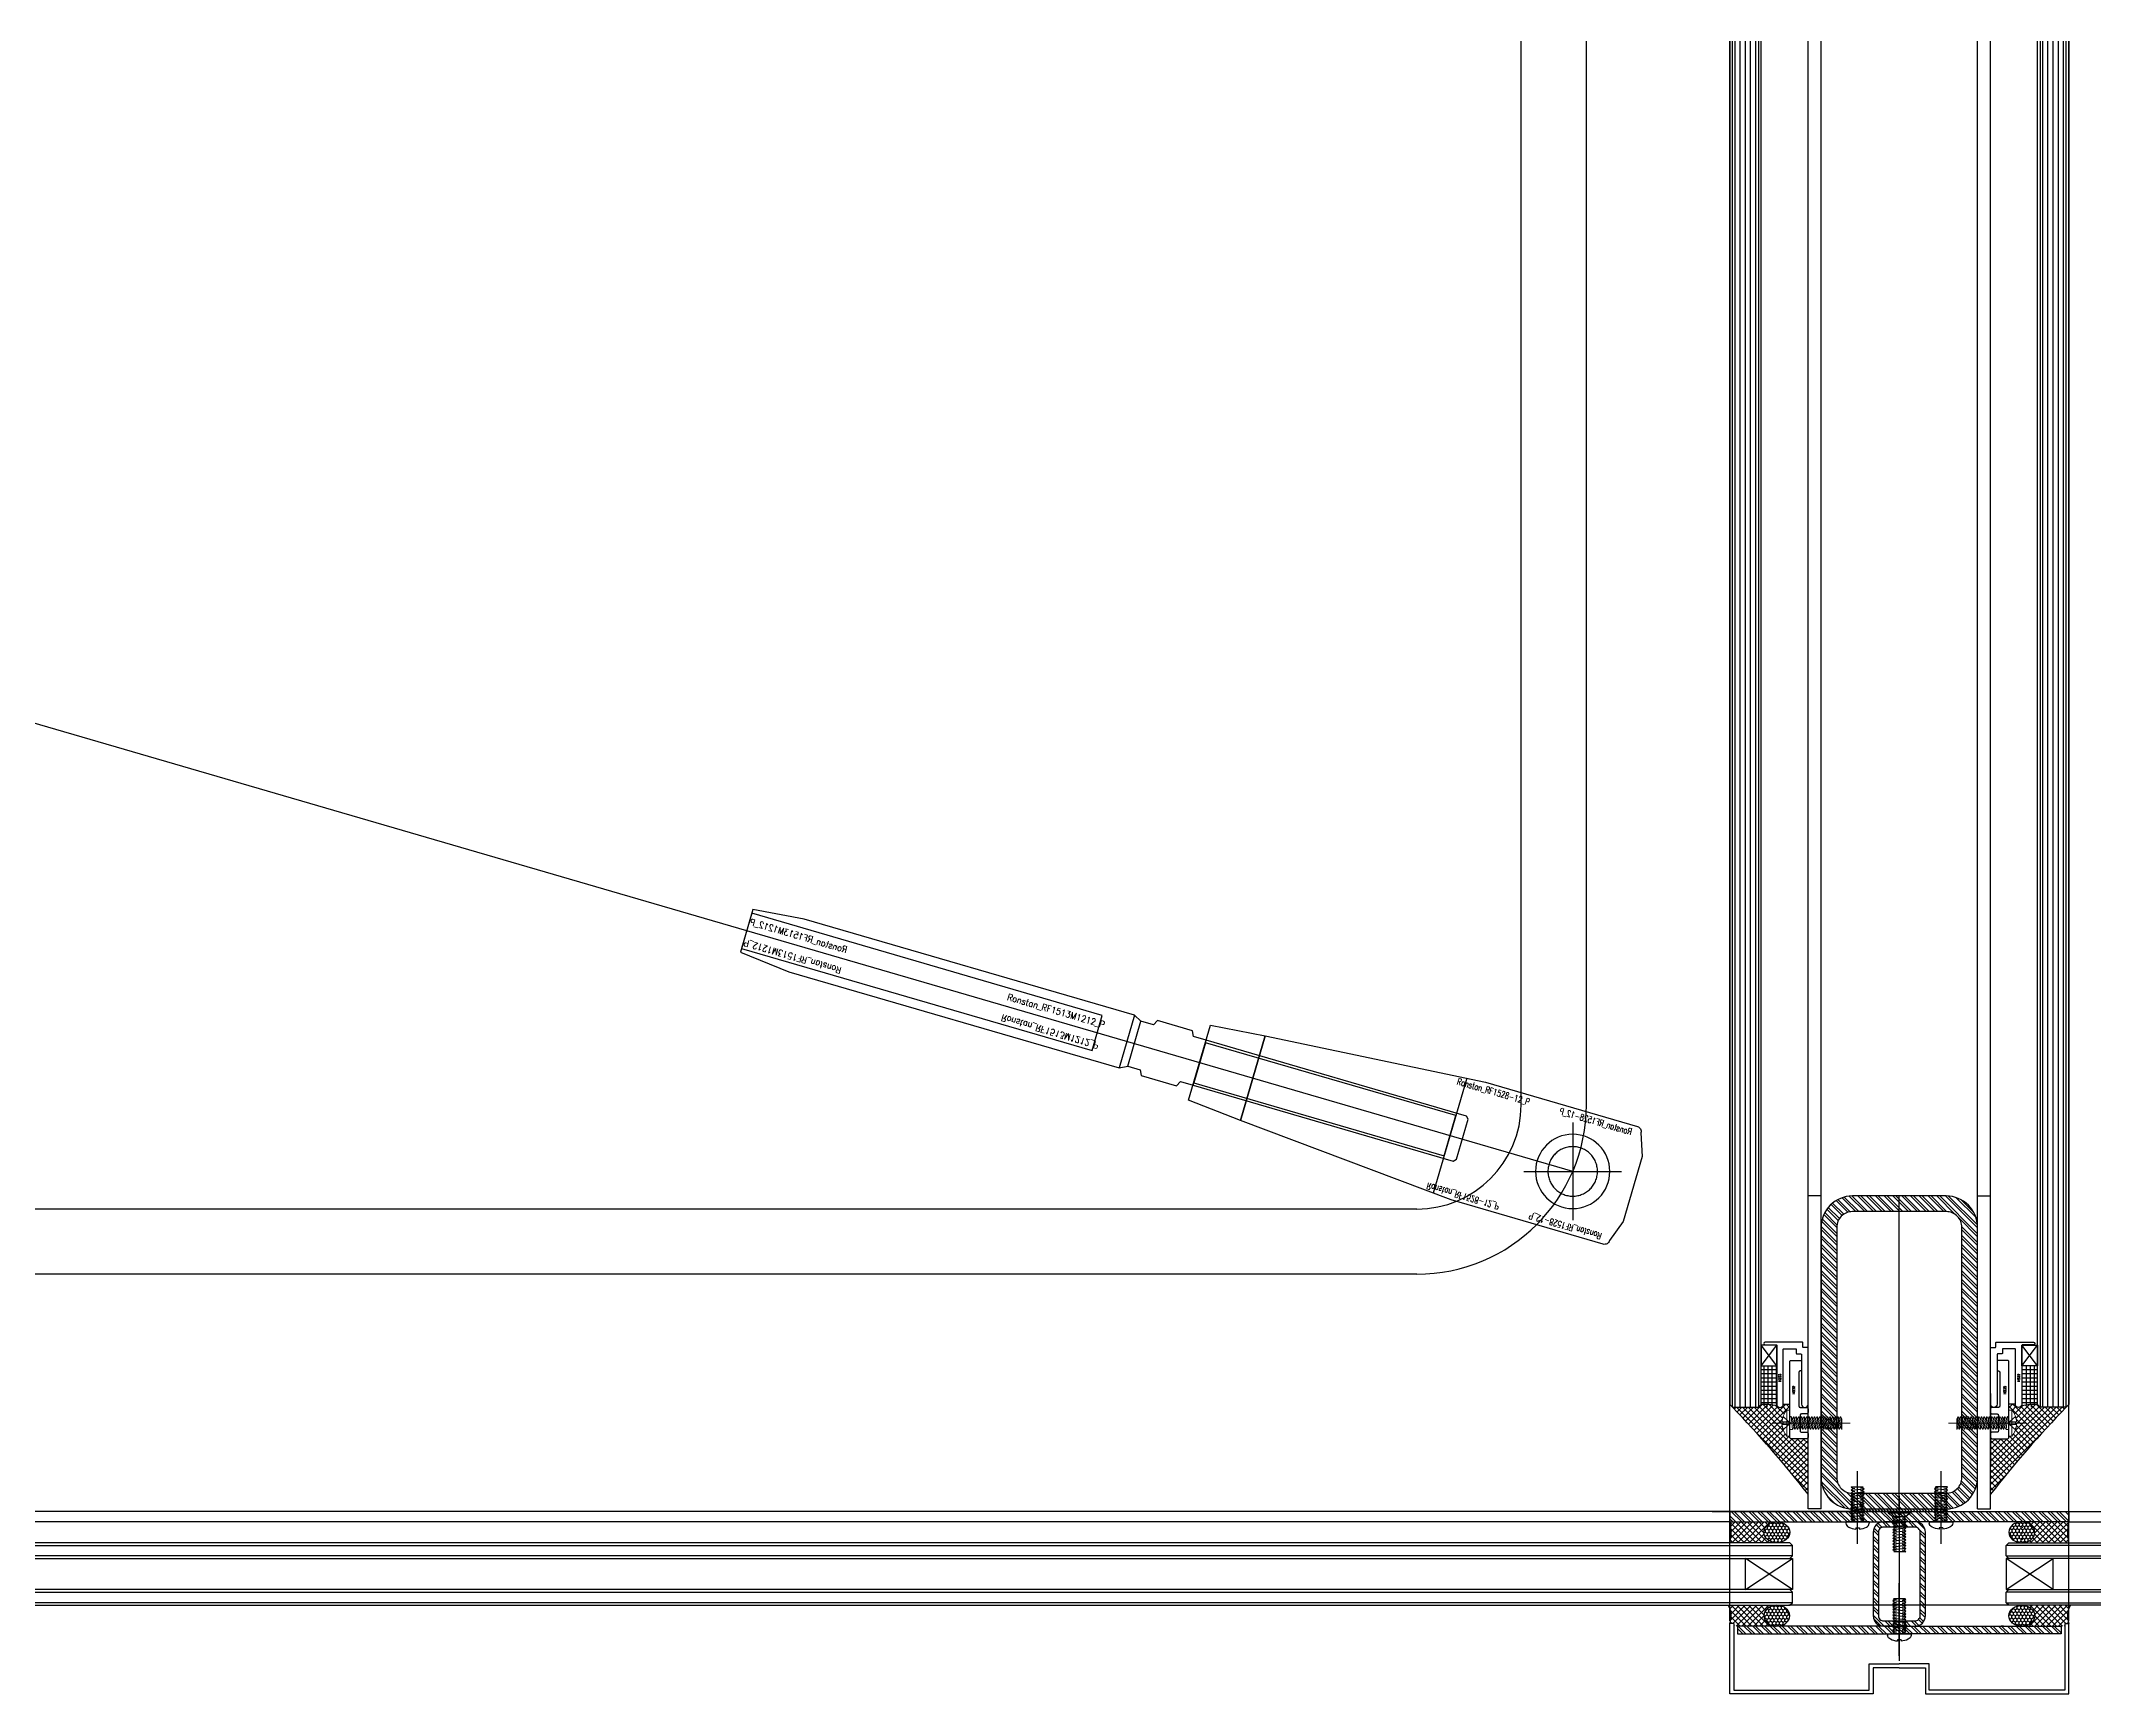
# Model space of a CAD drawing. Extents: x -163002 to 22103, y -98847 to 51643.
# Drawn here: x -107962 to -107175, y 34504 to 35138 of the extents above; entities that cross this region are included whole.
import ezdxf
from ezdxf.enums import TextEntityAlignment as Align

# ---------------------------------------------------------------- set-up
doc = ezdxf.new("R2010")
doc.units = 0
doc.header["$LTSCALE"] = 1000
doc.header["$MEASUREMENT"] = 0
doc.linetypes.add('S2108a$0$CENTER', pattern=[2, 1.25, -0.25, 0.25, -0.25])
doc.linetypes.add('S2108a$0$HIDDEN', pattern=[0.375, 0.25, -0.125])
doc.layers.get('0').update_dxf_attribs({"linetype": 'CONTINUOUS'})
for name, color, linetype, lineweight in [('S2108a$0$0.25bC', 6, 'CONTINUOUS', 18), ('S2108a$0$0.25bCEN', 1, 'S2108a$0$CENTER', 18), ('S2108a$0$0.25bH', 3, 'S2108a$0$HIDDEN', 18)]:
    doc.layers.add(name, color=color, linetype=linetype, lineweight=lineweight)
for name, color, linetype in [('S2108a$0$2', 7, 'CONTINUOUS'), ('S2108a$0$5', 7, 'CONTINUOUS'), ('S2108a$0$Aux (not print)', 11, 'CONTINUOUS'), ('S2108a$0$Die No(Not Print)', 11, 'CONTINUOUS'), ('S2108a$0$glass-p', 1, 'CONTINUOUS'), ('S2108a$0$SS Cable', 9, 'CONTINUOUS'), ('S2108a$0$Steel', 30, 'CONTINUOUS')]:
    doc.layers.add(name, color=color, linetype=linetype)
doc.styles.add('S2108a$0$ROMANS', font='romans', dxfattribs={"width": 0.9})
doc.styles.add('S2108a$0$ROMANT', font='romant')
pattern_1 = [(135, (-26877.6827, 67977.8583), (-1.122532015, -1.122532015), []), (225, (-26877.6827, 67977.8583), (1.122532015, -1.122532015), [])]
pattern_2 = [(45, (-187622.1108, 67977.8583), (1.122532015, -1.122532015), []), (315, (-187622.1108, 67977.8583), (-1.122532015, -1.122532015), [])]

# ---------------------------------------------------------------- blocks, each defined once
blk = doc.blocks.new('S2108a$0$M5P-12')
at = {"layer": 'S2108a$0$2'}
for p, q in [((364.54, 386.28), (367.99, 386.28)), ((364.54, 385.78), (364.54, 386.28)), ((364.54, 385.78), (367.99, 385.78)), ((364.54, 385.78), (366.19, 384.48)), ((370.69, 384.48), (366.19, 383.98)), ((370.69, 384.48), (366.19, 384.48)), ((366.19, 383.98), (366.19, 384.48)), ((368.89, 384.28), (366.19, 383.98)), ((366.63, 383.53), (366.19, 383.98)), ((366.63, 383.53), (366.19, 382.98)), ((370.69, 383.48), (366.19, 382.98)), ((366.79, 382.55), (366.19, 382.98)), ((367.44, 383.62), (366.63, 383.53)), ((367.44, 383.62), (366.79, 383.55)), ((367.99, 385.38), (368.89, 385.38)), ((368.89, 386.28), (372.35, 386.28)), ((368.89, 385.78), (372.35, 385.78)), ((370.09, 383.91), (369.44, 383.84)), ((370.09, 383.91), (369.44, 383.84)), ((370.09, 382.91), (369.44, 382.84)), ((370.09, 383.91), (370.69, 384.48)), ((370.09, 383.91), (370.48, 384.28)), ((370.09, 383.91), (370.69, 383.48)), ((370.09, 382.91), (370.69, 383.48)), ((370.09, 382.91), (370.69, 382.48)), ((372.35, 385.78), (370.69, 384.48)), ((372.35, 385.78), (372.35, 386.28)), ((366.79, 382.55), (366.19, 381.98)), ((370.69, 382.48), (366.19, 381.98)), ((366.79, 381.55), (366.19, 381.98)), ((366.79, 381.55), (366.19, 380.98)), ((370.69, 381.48), (366.19, 380.98)), ((366.79, 380.55), (366.19, 380.98)), ((366.79, 380.55), (366.19, 379.98)), ((370.69, 380.48), (366.19, 379.98)), ((366.79, 379.55), (366.19, 379.98)), ((366.79, 379.55), (366.19, 378.98)), ((370.69, 379.48), (366.19, 378.98)), ((366.79, 378.55), (366.19, 378.98)), ((366.79, 378.55), (366.19, 377.98)), ((370.69, 378.48), (366.19, 377.98)), ((366.79, 377.55), (366.19, 377.98)), ((366.79, 377.55), (366.19, 376.98)), ((370.69, 377.48), (366.19, 376.98)), ((366.79, 376.55), (366.19, 376.98)), ((366.79, 376.55), (366.19, 375.98)), ((370.69, 376.48), (366.19, 375.98)), ((366.79, 375.55), (366.19, 375.98)), ((367.44, 382.62), (366.79, 382.55)), ((367.44, 381.62), (366.79, 381.55)), ((367.44, 380.62), (366.79, 380.55)), ((367.44, 379.62), (366.79, 379.55)), ((367.44, 378.62), (366.79, 378.55)), ((367.44, 377.62), (366.79, 377.55)), ((367.44, 376.62), (366.79, 376.55)), ((370.09, 381.91), (369.44, 381.84)), ((370.09, 380.91), (369.44, 380.84)), ((370.09, 379.91), (369.44, 379.84)), ((370.09, 378.91), (369.44, 378.84)), ((370.09, 377.91), (369.44, 377.84)), ((370.09, 376.91), (369.44, 376.84)), ((370.09, 375.91), (369.44, 375.84)), ((370.09, 381.91), (370.69, 382.48)), ((370.09, 381.91), (370.69, 381.48)), ((370.09, 380.91), (370.69, 381.48)), ((370.09, 380.91), (370.69, 380.48)), ((370.09, 379.91), (370.69, 380.48)), ((370.09, 379.91), (370.69, 379.48)), ((370.09, 378.91), (370.69, 379.48)), ((370.09, 378.91), (370.69, 378.48)), ((370.09, 377.91), (370.69, 378.48)), ((370.09, 377.91), (370.69, 377.48)), ((370.09, 376.91), (370.69, 377.48)), ((370.09, 376.91), (370.69, 376.48)), ((370.09, 375.91), (370.69, 376.48)), ((370.09, 375.91), (370.69, 375.48)), ((366.79, 375.55), (366.19, 374.98)), ((370.69, 375.48), (366.19, 374.98)), ((366.79, 374.55), (366.19, 374.98)), ((366.79, 374.55), (366.19, 373.98)), ((370.69, 374.48), (366.19, 373.98)), ((366.79, 373.55), (366.19, 373.98)), ((366.79, 373.55), (366.19, 372.98)), ((370.69, 373.48), (366.19, 372.98)), ((366.79, 372.55), (366.19, 372.98)), ((366.79, 372.55), (366.51, 372.28)), ((370.48, 372.28), (366.51, 372.28)), ((367.44, 375.62), (366.79, 375.55)), ((367.44, 374.62), (366.79, 374.55)), ((367.44, 373.62), (366.79, 373.55)), ((367.44, 372.62), (366.79, 372.55)), ((370.69, 372.48), (368.89, 372.28)), ((370.09, 374.91), (369.44, 374.84)), ((370.09, 373.91), (369.44, 373.84)), ((370.09, 372.91), (369.44, 372.84)), ((370.09, 374.91), (370.69, 375.48)), ((370.09, 374.91), (370.69, 374.48)), ((370.09, 373.91), (370.69, 374.48)), ((370.09, 373.91), (370.69, 373.48)), ((370.09, 372.91), (370.69, 373.48)), ((370.09, 372.91), (370.69, 372.48)), ((370.48, 372.28), (370.69, 372.48))]:
    blk.add_line(p, q, dxfattribs=at)
at = {"layer": 'S2108a$0$5', "color": 2}
blk.add_line((368.44, 391.72), (368.44, 364.55), dxfattribs=at)
at = {"layer": 'S2108a$0$5'}
for p, q in [((367.99, 385.38), (367.99, 386.28)), ((368.89, 385.38), (368.89, 386.28))]:
    blk.add_line(p, q, dxfattribs=at)
blk = doc.blocks.new('S2108a$0$4.5')
at = {"layer": 'S2108a$0$2'}
for p, q in [((-226398.88, -193297.85), (-226399.49, -193298.42)), ((-226399.49, -193298.42), (-226394.98, -193297.92)), ((-226399.27, -193295.22), (-226399.48, -193295.42)), ((-226399.48, -193295.42), (-226397.68, -193295.22)), ((-226398.88, -193295.85), (-226399.48, -193295.42)), ((-226398.88, -193295.85), (-226399.48, -193296.42)), ((-226399.48, -193296.42), (-226394.98, -193295.92)), ((-226398.88, -193296.85), (-226399.48, -193296.42)), ((-226398.88, -193296.85), (-226399.48, -193297.42)), ((-226399.48, -193297.42), (-226394.98, -193296.92)), ((-226398.88, -193297.85), (-226399.48, -193297.42)), ((-226399.27, -193295.22), (-226395.3, -193295.22)), ((-226398.88, -193295.85), (-226398.23, -193295.78)), ((-226398.88, -193296.85), (-226398.23, -193296.78)), ((-226398.88, -193297.85), (-226398.23, -193297.78)), ((-226396.23, -193295.56), (-226395.58, -193295.48)), ((-226396.23, -193296.56), (-226395.58, -193296.48)), ((-226396.23, -193297.56), (-226395.58, -193297.48)), ((-226395.59, -193298.48), (-226394.98, -193297.92)), ((-226395.58, -193295.48), (-226395.3, -193295.22)), ((-226395.58, -193295.48), (-226394.98, -193295.92)), ((-226395.58, -193296.48), (-226394.98, -193295.92)), ((-226395.58, -193296.48), (-226394.98, -193296.92)), ((-226395.58, -193297.48), (-226394.98, -193296.92)), ((-226395.58, -193297.48), (-226394.98, -193297.92)), ((-226398.89, -193298.85), (-226399.49, -193298.42)), ((-226398.89, -193298.85), (-226399.49, -193299.42)), ((-226399.49, -193299.42), (-226394.99, -193298.92)), ((-226398.89, -193299.85), (-226399.49, -193299.42)), ((-226398.89, -193299.85), (-226399.49, -193300.42)), ((-226399.49, -193300.42), (-226394.99, -193299.92)), ((-226398.89, -193300.85), (-226399.49, -193300.42)), ((-226398.89, -193300.85), (-226399.49, -193301.42)), ((-226399.49, -193301.42), (-226394.99, -193300.92)), ((-226398.89, -193301.85), (-226399.49, -193301.42)), ((-226398.89, -193301.85), (-226399.49, -193302.42)), ((-226399.49, -193302.42), (-226394.99, -193301.92)), ((-226398.89, -193302.85), (-226399.49, -193302.42)), ((-226398.89, -193302.85), (-226399.49, -193303.42)), ((-226399.49, -193303.42), (-226394.99, -193302.92)), ((-226398.89, -193303.85), (-226399.49, -193303.42)), ((-226398.89, -193303.85), (-226399.49, -193304.42)), ((-226399.49, -193304.42), (-226394.99, -193303.92)), ((-226398.89, -193304.85), (-226399.49, -193304.42)), ((-226398.89, -193304.85), (-226399.49, -193305.42)), ((-226399.49, -193305.42), (-226394.99, -193304.92)), ((-226398.89, -193298.85), (-226398.24, -193298.78)), ((-226398.89, -193299.85), (-226398.24, -193299.78)), ((-226398.89, -193300.85), (-226398.24, -193300.78)), ((-226398.89, -193301.85), (-226398.24, -193301.78)), ((-226398.89, -193302.85), (-226398.24, -193302.78)), ((-226398.89, -193303.85), (-226398.24, -193303.78)), ((-226398.89, -193304.85), (-226398.24, -193304.78)), ((-226396.24, -193298.56), (-226395.59, -193298.48)), ((-226396.24, -193299.56), (-226395.59, -193299.48)), ((-226396.24, -193300.56), (-226395.59, -193300.48)), ((-226396.24, -193301.56), (-226395.59, -193301.48)), ((-226396.24, -193302.56), (-226395.59, -193302.48)), ((-226396.24, -193303.56), (-226395.59, -193303.48)), ((-226396.24, -193304.56), (-226395.59, -193304.48)), ((-226395.59, -193298.48), (-226394.99, -193298.92)), ((-226395.59, -193299.48), (-226394.99, -193298.92)), ((-226395.59, -193299.48), (-226394.99, -193299.92)), ((-226395.59, -193300.48), (-226394.99, -193299.92)), ((-226395.59, -193300.48), (-226394.99, -193300.92)), ((-226395.59, -193301.48), (-226394.99, -193300.92)), ((-226395.59, -193301.48), (-226394.99, -193301.92)), ((-226395.59, -193302.48), (-226394.99, -193301.92)), ((-226395.59, -193302.48), (-226394.99, -193302.92)), ((-226395.59, -193303.48), (-226394.99, -193302.92)), ((-226395.59, -193303.48), (-226394.99, -193303.92)), ((-226395.59, -193304.48), (-226394.99, -193303.92)), ((-226395.59, -193304.48), (-226394.99, -193304.92)), ((-226395.59, -193305.48), (-226394.99, -193304.92)), ((-226401.24, -193307.22), (-226401.24, -193307.72)), ((-226393.24, -193307.22), (-226401.24, -193307.22)), ((-226398.89, -193305.85), (-226399.49, -193305.42)), ((-226398.89, -193305.85), (-226399.49, -193306.42)), ((-226399.49, -193306.42), (-226394.99, -193305.92)), ((-226398.89, -193306.85), (-226399.49, -193306.42)), ((-226398.89, -193306.85), (-226399.28, -193307.22)), ((-226398.89, -193305.85), (-226398.24, -193305.78)), ((-226398.89, -193306.85), (-226398.24, -193306.78)), ((-226397.84, -193309.21), (-226396.64, -193309.21)), ((-226397.84, -193309.21), (-226397.84, -193309.69)), ((-226397.69, -193307.22), (-226394.99, -193306.92)), ((-226396.64, -193309.21), (-226396.64, -193309.69)), ((-226396.24, -193305.56), (-226395.59, -193305.48)), ((-226396.24, -193306.56), (-226395.59, -193306.48)), ((-226395.59, -193305.48), (-226394.99, -193305.92)), ((-226395.59, -193306.48), (-226394.99, -193305.92)), ((-226395.59, -193306.48), (-226394.99, -193306.92)), ((-226395.31, -193307.22), (-226394.99, -193306.92)), ((-226393.24, -193307.22), (-226393.24, -193307.72))]:
    blk.add_line(p, q, dxfattribs=at)
for centre, radius, start, end in [((-226399.49, -193307.45), 1.76, 188.64117, 243.49267), ((-226397.24, -193302.64), 7.08, 244.52349, 265.12164), ((-226397.24, -193302.64), 7.08, 274.84445, 295.4426), ((-226394.98, -193307.45), 1.76, 296.47342, 351.32493)]:
    blk.add_arc(centre, radius, start, end, dxfattribs=at)
at = {"layer": 'S2108a$0$5', "color": 2}
blk.add_line((-226397.24, -193314.66), (-226397.23, -193289.95), dxfattribs=at)
blk = doc.blocks.new('S2108a$0$11')
at = {"layer": 'S2108a$0$0.25bC'}
for p, q in [((1102.68, 1209.74), (1103.54, 1210.24)), ((1107.68, 1210.24), (1102.68, 1209.74)), ((1103.54, 1209.24), (1102.68, 1209.74)), ((1103.54, 1209.24), (1102.68, 1209.74)), ((1107.68, 1209.24), (1102.68, 1208.74)), ((1102.68, 1208.74), (1103.54, 1209.24)), ((1103.54, 1208.24), (1102.68, 1208.74)), ((1107.68, 1208.24), (1102.68, 1207.74)), ((1102.68, 1207.74), (1103.54, 1208.24)), ((1103.54, 1207.24), (1102.68, 1207.74)), ((1103.54, 1207.24), (1102.68, 1207.74)), ((1107.68, 1207.24), (1102.68, 1206.74)), ((1102.68, 1206.74), (1103.54, 1207.24)), ((1102.68, 1206.74), (1103.54, 1207.24)), ((1103.54, 1206.24), (1102.68, 1206.74)), ((1103.54, 1206.24), (1102.68, 1206.74)), ((1102.68, 1205.74), (1103.54, 1206.24)), ((1107.68, 1206.24), (1102.68, 1205.74)), ((1103.54, 1205.24), (1102.68, 1205.74)), ((1103.54, 1205.24), (1102.68, 1205.74)), ((1107.68, 1205.24), (1102.68, 1204.74)), ((1102.68, 1204.74), (1103.54, 1205.24)), ((1103.54, 1210.24), (1107.68, 1210.24)), ((1107.68, 1210.24), (1106.81, 1209.74)), ((1106.81, 1209.74), (1107.68, 1209.24)), ((1107.68, 1209.24), (1106.81, 1208.74)), ((1106.81, 1208.74), (1107.68, 1208.24)), ((1107.68, 1208.24), (1106.81, 1207.74)), ((1106.81, 1207.74), (1107.68, 1207.24)), ((1107.68, 1207.24), (1106.81, 1206.74)), ((1106.81, 1206.74), (1107.68, 1206.24)), ((1107.68, 1206.24), (1106.81, 1205.74)), ((1106.81, 1205.74), (1107.68, 1205.24)), ((1107.68, 1205.24), (1106.81, 1204.74)), ((1103.54, 1204.24), (1102.68, 1204.74)), ((1107.68, 1204.24), (1102.68, 1203.74)), ((1102.68, 1203.74), (1103.54, 1204.24)), ((1103.54, 1203.24), (1102.68, 1203.74)), ((1103.54, 1203.24), (1102.68, 1203.74)), ((1107.68, 1203.24), (1102.68, 1202.74)), ((1102.68, 1202.74), (1103.54, 1203.24)), ((1102.68, 1202.74), (1103.54, 1203.24)), ((1103.54, 1202.24), (1102.68, 1202.74)), ((1107.68, 1202.24), (1102.68, 1201.74)), ((1102.68, 1201.74), (1103.54, 1202.24)), ((1103.54, 1201.24), (1102.68, 1201.74)), ((1107.68, 1201.24), (1102.68, 1200.74)), ((1102.68, 1200.74), (1103.54, 1201.24)), ((1103.54, 1200.24), (1102.68, 1200.74)), ((1102.68, 1199.74), (1107.68, 1200.24)), ((1102.68, 1199.74), (1103.54, 1200.24)), ((1103.54, 1199.24), (1102.68, 1199.74)), ((1102.68, 1198.74), (1107.68, 1199.24)), ((1102.68, 1198.74), (1103.54, 1199.24)), ((1103.54, 1198.24), (1102.68, 1198.74)), ((1103.54, 1198.24), (1102.68, 1198.74)), ((1107.68, 1198.24), (1102.68, 1197.74)), ((1102.68, 1197.74), (1103.54, 1198.24)), ((1102.68, 1197.74), (1103.54, 1198.24)), ((1103.54, 1197.24), (1102.68, 1197.74)), ((1107.68, 1197.24), (1102.68, 1196.74)), ((1102.68, 1196.74), (1103.54, 1197.24)), ((1106.81, 1204.74), (1107.68, 1204.24)), ((1107.68, 1204.24), (1106.81, 1203.74)), ((1106.81, 1203.74), (1107.68, 1203.24)), ((1106.81, 1203.74), (1107.68, 1203.24)), ((1107.68, 1203.24), (1106.81, 1202.74)), ((1106.81, 1202.74), (1107.68, 1202.24)), ((1107.68, 1202.24), (1106.81, 1201.74)), ((1106.81, 1201.74), (1107.68, 1201.24)), ((1107.68, 1201.24), (1106.81, 1200.74)), ((1106.81, 1200.74), (1107.68, 1200.24)), ((1107.68, 1200.24), (1106.81, 1199.74)), ((1106.81, 1199.74), (1107.68, 1199.24)), ((1107.68, 1199.24), (1106.81, 1198.74)), ((1106.81, 1198.74), (1107.68, 1198.24)), ((1106.81, 1198.74), (1107.68, 1198.24)), ((1107.68, 1198.24), (1106.81, 1197.74)), ((1106.81, 1197.74), (1107.68, 1197.24)), ((1107.68, 1197.24), (1106.81, 1196.74)), ((1110.18, 1189.15), (1100.18, 1189.15)), ((1103.54, 1196.24), (1102.68, 1196.74)), ((1107.68, 1196.24), (1102.68, 1195.74)), ((1102.68, 1195.74), (1103.54, 1196.24)), ((1103.54, 1195.24), (1102.68, 1195.74)), ((1102.68, 1194.74), (1107.68, 1195.24)), ((1102.68, 1194.74), (1103.54, 1195.24)), ((1103.54, 1194.24), (1102.68, 1194.74)), ((1102.68, 1193.74), (1107.68, 1194.24)), ((1102.68, 1193.74), (1103.54, 1194.24)), ((1103.54, 1193.24), (1102.68, 1193.74)), ((1102.68, 1192.74), (1107.68, 1193.24)), ((1102.68, 1192.74), (1103.54, 1193.24)), ((1103.54, 1192.24), (1102.68, 1192.74)), ((1107.68, 1192.24), (1102.68, 1191.74)), ((1102.68, 1191.74), (1103.54, 1192.24)), ((1103.54, 1191.24), (1102.68, 1191.74)), ((1102.68, 1190.74), (1107.68, 1191.24)), ((1102.68, 1190.74), (1103.54, 1191.24)), ((1102.68, 1190.24), (1102.68, 1190.74)), ((1106.81, 1196.74), (1107.68, 1196.24)), ((1107.68, 1196.24), (1106.81, 1195.74)), ((1106.81, 1195.74), (1107.68, 1195.24)), ((1107.68, 1195.24), (1106.81, 1194.74)), ((1106.81, 1194.74), (1107.68, 1194.24)), ((1107.68, 1194.24), (1106.81, 1193.74)), ((1106.81, 1193.74), (1107.68, 1193.24)), ((1107.68, 1193.24), (1106.81, 1192.74)), ((1106.81, 1192.74), (1107.68, 1192.24)), ((1107.68, 1192.24), (1106.81, 1191.74)), ((1106.81, 1191.74), (1107.68, 1191.24)), ((1107.68, 1191.24), (1107.68, 1190.24))]:
    blk.add_line(p, q, dxfattribs=at)
blk.add_lwpolyline([(1100.18, 1189.15), (1100.18, 1190.24), (1110.18, 1190.24), (1110.18, 1189.15, -0.167288), (1105.68, 1187.26), (1105.68, 1187.76), (1104.68, 1187.76), (1104.68, 1187.26, -0.167288)], format="xyb", close=True, dxfattribs=at)
for start, end in [(241.32628, 264.26083), (275.73917, 298.67372)]:
    blk.add_arc((1105.18, 1192.24), 5, start, end, dxfattribs=at)
at = {"layer": 'S2108a$0$0.25bCEN', "ltscale": 0.2}
blk.add_line((1105.18, 1183.62), (1105.18, 1213.41), dxfattribs=at)
at = {"layer": 'S2108a$0$0.25bCEN', "ltscale": 0.05}
for p, q in [((1106.81, 1209.74), (1103.54, 1209.24)), ((1106.81, 1208.74), (1103.54, 1208.24)), ((1106.81, 1207.74), (1103.54, 1207.24)), ((1106.81, 1207.74), (1103.54, 1207.24)), ((1106.81, 1206.74), (1103.54, 1206.24)), ((1106.81, 1206.74), (1103.54, 1206.24)), ((1106.81, 1205.74), (1103.54, 1205.24)), ((1106.81, 1204.74), (1103.54, 1204.24)), ((1106.81, 1203.74), (1103.54, 1203.24)), ((1106.81, 1203.74), (1103.54, 1203.24)), ((1106.81, 1202.74), (1103.54, 1202.24)), ((1106.81, 1201.74), (1103.54, 1201.24)), ((1103.54, 1200.24), (1106.81, 1200.74)), ((1106.81, 1199.74), (1103.54, 1199.24)), ((1106.81, 1198.74), (1103.54, 1198.24)), ((1106.81, 1198.74), (1103.54, 1198.24)), ((1106.81, 1197.74), (1103.54, 1197.24)), ((1106.81, 1196.74), (1103.54, 1196.24)), ((1103.54, 1195.24), (1106.81, 1195.74)), ((1106.81, 1194.74), (1103.54, 1194.24)), ((1106.81, 1193.74), (1103.54, 1193.24)), ((1103.54, 1192.24), (1106.81, 1192.74)), ((1103.54, 1191.24), (1106.81, 1191.74))]:
    blk.add_line(p, q, dxfattribs=at)
at = {"layer": 'S2108a$0$0.25bH', "ltscale": 0.1}
for p, q in [((1104.68, 1189.94), (1102.63, 1187.69)), ((1105.68, 1189.94), (1104.68, 1189.94)), ((1104.68, 1187.76), (1104.68, 1189.94)), ((1105.68, 1187.76), (1105.68, 1189.94)), ((1107.72, 1187.69), (1105.68, 1189.94))]:
    blk.add_line(p, q, dxfattribs=at)
blk.add_lwpolyline([(1104.68, 1189.94), (1105.18, 1190.24), (1105.68, 1189.94)], dxfattribs=at)
blk = doc.blocks.new('S2108a$0$Ronstan_RF1528-12_P')
at = {"layer": 'S2108a$0$Aux (not print)', "linetype": 'S2108a$0$HIDDEN'}
blk.add_circle((0, 0), 9.5, dxfattribs=at)
at = {"layer": 'S2108a$0$Aux (not print)'}
for p in [(0, 0), (149, 0)]:
    blk.add_point(p, dxfattribs=at)
at = {"layer": 'S2108a$0$SS Cable', "color": 8, "linetype": 'S2108a$0$HIDDEN'}
blk.add_line((49, 22.94), (49, -22.97), dxfattribs=at)
at = {"layer": 'S2108a$0$SS Cable', "color": 0, "linetype": 'ByBlock'}
blk.add_lwpolyline([(-19, 23.5, 0.414214), (-21, 21.5), (-24, 13), (-24, -13), (-21, -21.53, 0.414214), (-19, -23.53), (41.72, -23.53), (127.76, -16.89), (127.76, 16.89), (41.72, 23.5)], format="xyb", close=True, dxfattribs=at)
blk.add_lwpolyline([(127.76, -16.89), (149, -15.01), (149, 15.01), (127.76, 16.89)], close=True, dxfattribs=at)
at = {"layer": 'S2108a$0$SS Cable', "color": 8, "linetype": 'S2108a$0$HIDDEN'}
blk.add_lwpolyline([(49, 8), (149, 8), (149, -8), (49, -8)], close=True, dxfattribs=at)
at = {"layer": 'S2108a$0$Steel', "color": 8}
blk.add_circle((0, 0), 14.25, dxfattribs=at)
at = {"layer": 'S2108a$0$Aux (not print)', "style": 'S2108a$0$ROMANS', "width": 0.7}
for text_generation_flag, p in [(6, (-17.5, 19.63)), (4, (52.16, 19.63))]:
    blk.add_text('Ronstan_RF1528-12_P', height=2.5, rotation=180, dxfattribs=dict(at, text_generation_flag=text_generation_flag)).set_placement(p)
for text_generation_flag, p in [(4, (-17.5, -19.63)), (6, (52.16, -19.63))]:
    blk.add_text('Ronstan_RF1528-12_P', height=2.5, dxfattribs=dict(at, text_generation_flag=text_generation_flag)).set_placement(p)
blk = doc.blocks.new('S2108a$0$Ronstan_RF1513M1212_P')
at = {"layer": 'S2108a$0$Aux (not print)', "linetype": 'S2108a$0$HIDDEN'}
blk.add_lwpolyline([(0, -9), (-103.95, -9), (-104.95, -8), (-104.95, 8), (-103.95, 9), (0, 9)], dxfattribs=at)
blk.add_lwpolyline([(180.92, -7), (40.92, -7), (40.92, 7), (180.92, 7)], close=True, dxfattribs=at)
at = {"layer": 'S2108a$0$Aux (not print)'}
for p in [(0, 0), (180.92, 0)]:
    blk.add_point(p, dxfattribs=at)
at = {"layer": 'S2108a$0$SS Cable', "linetype": 'ByBlock'}
blk.add_line((26.08, -9), (26.08, 9), dxfattribs=at)
blk.add_line((26.08, -9), (26.08, 9), dxfattribs=at)
at = {"layer": 'S2108a$0$SS Cable', "color": 0, "linetype": 'ByBlock'}
for points in [[(0, 9), (5, 9), (6, 11), (20.08, 11), (21.08, 9), (26.08, 9), (29.08, 10.5), (160.92, 10.5), (180.92, 8.5), (180.92, -8.5), (160.92, -10.5), (29.08, -10.5), (26.08, -9), (21.08, -9), (20.08, -11), (6, -11), (5, -9), (0, -9)], [(26.08, 9), (29.08, 10.5), (29.08, -10.5), (26.08, -9)]]:
    blk.add_lwpolyline(points, close=True, dxfattribs=at)
at = {"layer": 'S2108a$0$Die No(Not Print)', "extrusion": (0, 0, -1), "char_height": 2.5, "width": 32.6375, "attachment_point": 1, "style": 'S2108a$0$ROMANS'}
for insert, text_direction in [((77.77, 5), (-1, 0, 0)), ((141.89, -5.83), (1, 0, 0))]:
    blk.add_mtext('Ronstan_RF1513M1212_P', dxfattribs=dict(at, insert=insert, text_direction=text_direction))
at = {"layer": 'S2108a$0$Die No(Not Print)', "insert": (141.89, 5), "char_height": 2.5, "width": 32.6375, "attachment_point": 1, "style": 'S2108a$0$ROMANS'}
blk.add_mtext('Ronstan_RF1513M1212_P', dxfattribs=at)
at = {"layer": 'S2108a$0$Die No(Not Print)', "insert": (77.77, -5.83), "char_height": 2.5, "width": 32.6375, "attachment_point": 1, "rotation": 180, "style": 'S2108a$0$ROMANS'}
blk.add_mtext('Ronstan_RF1513M1212_P', dxfattribs=at)
blk = doc.blocks.new('S2108a')
at = {"layer": 'S2108a$0$glass-p'}
h = blk.add_hatch(dxfattribs=at)
h.set_pattern_fill('ANSI32', color=256, scale=0.25, angle=90, style=0)
h.set_pattern_definition([(135, (-26773.6782, 67657.2822), (-1.68379802, -1.68379802), []), (135, (-26773.6782, 67658.4048), (-1.68379802, -1.68379802), [])])
h.paths.add_polyline_path([(-107267.897, 34695.106, 0.4142136), (-107279.897, 34683.106), (-107279.897, 34587.106, 0.4142136), (-107267.897, 34575.106), (-107231.897, 34575.106, 0.4142136), (-107219.897, 34587.106), (-107219.897, 34683.106, 0.4142136), (-107231.897, 34695.106)])
h.paths.add_polyline_path([(-107267.897, 34581.106, -0.4142136), (-107273.897, 34587.106), (-107273.897, 34683.106, -0.4142136), (-107267.897, 34689.106), (-107231.897, 34689.106, -0.4142136), (-107225.897, 34683.106), (-107225.897, 34587.106, -0.4142136), (-107231.897, 34581.106)], flags=16)
h = blk.add_hatch(dxfattribs=at)
h.set_pattern_fill('NET', color=256, scale=0.5, angle=90, style=0)
h.set_pattern_definition([(270, (-108247.927, 23489.065), (1.5875, -1e-16), []), (360, (-108247.927, 23489.065), (2e-16, 1.5875), [])])
h.paths.add_polyline_path([(-107296.897, 34629.906), (-107302.897, 34629.906), (-107302.897, 34615.106, -0.0827625), (-107296.897, 34614.606)])
h = blk.add_hatch(dxfattribs=at)
h.set_pattern_fill('NET', color=256, scale=0.5, angle=90, style=0)
h.set_pattern_definition([(270, (-106251.8664, 23489.065), (-1.5875, 1e-16), []), (180, (-106251.8664, 23489.065), (0, 1.5875), [])])
h.paths.add_polyline_path([(-107202.897, 34629.906), (-107196.897, 34629.906), (-107196.897, 34615.106, 0.0827625), (-107202.897, 34614.606)])
h = blk.add_hatch(dxfattribs=at)
h.set_pattern_fill('ANSI37', color=256, scale=0.5, angle=90, style=0)
h.set_pattern_definition([(45, (-186100.6955, 60165.264), (1.122532015, -1.122532015), []), (315, (-186100.6955, 60165.264), (-1.122532015, -1.122532015), [])])
h.paths.add_polyline_path([(-107292.987, 34603.006), (-107291.897, 34603.006), (-107291.897, 34602.506, 0.4142136), (-107291.397, 34602.006), (-107285.397, 34602.006, 0.4142136), (-107284.897, 34602.506), (-107284.897, 34580.715, 0.0268014), (-107313.897, 34614.106), (-107303.897, 34614.106), (-107302.897, 34615.106, -0.0858761), (-107296.678, 34614.549, 0.7369658), (-107294.397, 34615.256), (-107291.897, 34615.256), (-107291.897, 34613.006), (-107292.987, 34613.006, 0.1672877), (-107294.88, 34608.506), (-107294.38, 34608.506), (-107294.38, 34607.506), (-107294.88, 34607.506, 0.1672877)])
h = blk.add_hatch(dxfattribs=at)
h.set_pattern_fill('ANSI37', color=256, scale=0.5, angle=90, style=0)
h.set_pattern_definition([(135, (-28399.098, 60165.264), (-1.122532015, -1.122532015), []), (225, (-28399.098, 60165.264), (1.122532015, -1.122532015), [])])
h.paths.add_polyline_path([(-107206.807, 34603.006), (-107207.897, 34603.006), (-107207.897, 34602.506, -0.4142136), (-107208.397, 34602.006), (-107214.397, 34602.006, -0.4142136), (-107214.897, 34602.506), (-107214.897, 34580.715, -0.0268014), (-107185.897, 34614.106), (-107195.897, 34614.106), (-107196.897, 34615.106, 0.0858761), (-107203.116, 34614.549, -0.7369658), (-107205.397, 34615.256), (-107207.897, 34615.256), (-107207.897, 34613.006), (-107206.807, 34613.006, -0.1672877), (-107204.913, 34608.506), (-107205.413, 34608.506), (-107205.413, 34607.506), (-107204.913, 34607.506, -0.1672877)])
h = blk.add_hatch(dxfattribs=at)
h.set_pattern_fill('ANSI32', color=256, scale=0.25, angle=90, style=0)
h.set_pattern_definition([(135, (-27981.8641, 67864.147), (-1.68379802, -1.68379802), []), (135, (-27981.8641, 67865.2696), (-1.68379802, -1.68379802), [])])
h.paths.add_polyline_path([(-107314.897, 34574.106), (-107314.897, 34570.106), (-107249.897, 34570.106), (-107184.897, 34570.106), (-107184.897, 34574.106), (-107249.897, 34574.106)])
h = blk.add_hatch(dxfattribs=at)
h.set_pattern_fill('ANSI31', color=256, scale=0.25, angle=90, style=0)
h.set_pattern_definition([(135, (-26877.6827, 67978.8583), (-0.5612660076, -0.5612660076), [])])
h.paths.add_polyline_path([(-107249.897, 34575.106), (-107249.897, 34574.106), (-107231.897, 34574.106), (-107231.897, 34575.106)])
h.paths.add_polyline_path([(-107267.897, 34575.106), (-107267.897, 34574.106), (-107249.897, 34574.106), (-107249.897, 34575.106)])
h = blk.add_hatch(dxfattribs=at)
h.set_pattern_fill('ANSI37', color=256, scale=0.5, angle=90, style=0)
h.set_pattern_definition(pattern_2)
edge = h.paths.add_edge_path()
edge.add_arc((-107329.277, 34566.106), 14.926, 344.455131, 375.544869)
edge.add_line((-107314.897, 34570.106), (-107297.327, 34570.106))
edge.add_ellipse((-107296.854, 34566.106), major_axis=(-4.957, 0), ratio=0.8069186, start_angle=270, end_angle=450, ccw=False)
edge.add_line((-107297.327, 34562.106), (-107314.897, 34562.106))
h = blk.add_hatch(dxfattribs=at)
h.set_pattern_fill('HONEY', color=256, scale=0.25, angle=90, style=0)
h.set_pattern_definition([(270, (-187622.1108, 1122.3531), (0.6874075, -1.190625), [0.79375, -1.5875]), (30, (-187622.1108, 1122.3531), (0.6874077464, 1.190624858), [0.79375, -1.5875]), (330, (-187622.1108, 1122.3531), (1.3748152464, -1.42e-07), [-1.5875, 0.79375])])
edge = h.paths.add_edge_path()
edge.add_ellipse((-107296.854, 34566.106), major_axis=(-4.957, 0), ratio=0.8069186, start_angle=0, end_angle=360)
h = blk.add_hatch(dxfattribs=at)
h.set_pattern_fill('ANSI32', color=256, scale=0.25, angle=90, style=0)
h.set_pattern_definition([(135, (-26851.6796, 68148.415), (-1.68379802, -1.68379802), []), (135, (-26851.6796, 68149.5376), (-1.68379802, -1.68379802), [])])
h.paths.add_polyline_path([(-107259.897, 34566.106), (-107259.897, 34534.106, 0.4142136), (-107255.897, 34530.106), (-107243.897, 34530.106, 0.4142136), (-107239.897, 34534.106), (-107239.897, 34566.106, 0.4142136), (-107243.897, 34570.106), (-107255.897, 34570.106, 0.4142136)])
h.paths.add_polyline_path([(-107257.897, 34566.106, -0.4142136), (-107255.897, 34568.106), (-107243.897, 34568.106, -0.4142136), (-107241.897, 34566.106), (-107241.897, 34534.106, -0.4142136), (-107243.897, 34532.106), (-107255.897, 34532.106, -0.4142136), (-107257.897, 34534.106)], flags=16)
h = blk.add_hatch(dxfattribs=at)
h.set_pattern_fill('HONEY', color=256, scale=0.25, angle=90, style=0)
h.set_pattern_definition([(270, (-26877.6827, 1122.3531), (-0.6874075, -1.190625), [0.79375, -1.5875]), (150, (-26877.6827, 1122.3531), (-0.6874077464, 1.190624858), [0.79375, -1.5875]), (210, (-26877.6827, 1122.3531), (-1.3748152464, -1.42e-07), [-1.5875, 0.79375])])
edge = h.paths.add_edge_path()
edge.add_ellipse((-107202.94, 34566.106), major_axis=(4.957, 0), ratio=0.8069186, start_angle=0, end_angle=360, ccw=False)
h = blk.add_hatch(dxfattribs=at)
h.set_pattern_fill('ANSI37', color=256, scale=0.5, angle=90, style=0)
h.set_pattern_definition(pattern_1)
edge = h.paths.add_edge_path()
edge.add_arc((-107170.517, 34566.106), 14.926, 164.455131, 195.544869, ccw=False)
edge.add_line((-107184.897, 34570.106), (-107202.466, 34570.106))
edge.add_ellipse((-107202.94, 34566.106), major_axis=(4.957, 0), ratio=0.8069186, start_angle=-90, end_angle=90)
edge.add_line((-107202.466, 34562.106), (-107184.897, 34562.106))
h = blk.add_hatch(dxfattribs=at)
h.set_pattern_fill('ANSI37', color=256, scale=0.5, angle=90, style=0)
h.set_pattern_definition(pattern_2)
edge = h.paths.add_edge_path()
edge.add_ellipse((-107296.854, 34534.106), major_axis=(-4.957, 0), ratio=0.8069186, start_angle=-90, end_angle=90)
edge.add_line((-107296.854, 34530.106), (-107311.897, 34530.106))
edge.add_line((-107311.897, 34530.106), (-107313.397, 34530.106))
edge.add_line((-107313.397, 34530.106), (-107313.397, 34531.106))
edge.add_line((-107313.397, 34531.106), (-107314.897, 34531.106))
edge.add_arc((-107322.532, 34533.984), 8.16, 339.343567, 380.656433)
edge.add_line((-107314.897, 34536.863), (-107314.897, 34538.106))
edge.add_line((-107314.897, 34538.106), (-107296.854, 34538.106))
h.paths.add_polyline_path([(-107314.897, 34538.106), (-107314.897, 34536.863, 0.0422637), (-107315.489, 34538.106)])
h = blk.add_hatch(dxfattribs=at)
h.set_pattern_fill('HONEY', color=256, scale=0.25, angle=90, style=0)
h.set_pattern_definition([(90, (-187622.1108, 67977.85834), (0.6874075, 1.190625), [0.79375, -1.5875]), (330, (-187622.1108, 67977.85834), (0.6874077464, -1.190624858), [0.79375, -1.5875]), (30, (-187622.1108, 67977.85834), (1.3748152464, 1.42e-07), [-1.5875, 0.79375])])
edge = h.paths.add_edge_path()
edge.add_ellipse((-107296.854, 34534.106), major_axis=(-4.957, 0), ratio=0.8069186, start_angle=0, end_angle=360, ccw=False)
h = blk.add_hatch(dxfattribs=at)
h.set_pattern_fill('HONEY', color=256, scale=0.25, angle=90, style=0)
h.set_pattern_definition([(90, (-26877.6827, 67977.85834), (-0.6874075, 1.190625), [0.79375, -1.5875]), (210, (-26877.6827, 67977.85834), (-0.6874077464, -1.190624858), [0.79375, -1.5875]), (150, (-26877.6827, 67977.85834), (-1.3748152464, 1.42e-07), [-1.5875, 0.79375])])
edge = h.paths.add_edge_path()
edge.add_ellipse((-107202.94, 34534.106), major_axis=(4.957, 0), ratio=0.8069186, start_angle=0, end_angle=360)
h = blk.add_hatch(dxfattribs=at)
h.set_pattern_fill('ANSI37', color=256, scale=0.5, angle=90, style=0)
h.set_pattern_definition(pattern_1)
edge = h.paths.add_edge_path()
edge.add_ellipse((-107202.94, 34534.106), major_axis=(4.957, 0), ratio=0.8069186, start_angle=270, end_angle=450, ccw=False)
edge.add_line((-107202.94, 34530.106), (-107187.897, 34530.106))
edge.add_line((-107187.897, 34530.106), (-107186.397, 34530.106))
edge.add_line((-107186.397, 34530.106), (-107186.397, 34531.106))
edge.add_line((-107186.397, 34531.106), (-107184.897, 34531.106))
edge.add_arc((-107177.261, 34533.984), 8.16, 159.343567, 200.656433, ccw=False)
edge.add_line((-107184.897, 34536.863), (-107184.897, 34538.106))
edge.add_line((-107184.897, 34538.106), (-107202.94, 34538.106))
h.paths.add_polyline_path([(-107184.897, 34538.106), (-107184.897, 34536.863, -0.0422637), (-107184.304, 34538.106)])
h = blk.add_hatch(dxfattribs=at)
h.set_pattern_fill('ANSI32', color=256, scale=0.25, angle=90, style=0)
h.set_pattern_definition([(135, (-26850.9437, 68182.5691), (-1.68379802, -1.68379802), []), (135, (-26850.9437, 68183.6917), (-1.68379802, -1.68379802), [])])
h.paths.add_polyline_path([(-107311.897, 34530.106), (-107311.897, 34527.106), (-107249.897, 34527.106), (-107187.897, 34527.106), (-107187.897, 34530.106), (-107249.897, 34530.106)])
for p, q in [((-107394.897, 34730.106), (-107394.897, 35138.106)), ((-107369.897, 34730.106), (-107369.897, 35138.106)), ((-107314.897, 34532.106), (-107314.897, 35138.106)), ((-107314.897, 35138.106), (-107314.897, 34615.106)), ((-107313.897, 34614.106), (-107313.897, 35138.106)), ((-107312.897, 34614.106), (-107312.897, 35138.106)), ((-107310.897, 34614.106), (-107310.897, 35138.106)), ((-107308.897, 34614.106), (-107308.897, 35138.106)), ((-107306.897, 34614.106), (-107306.897, 35138.106)), ((-107304.897, 34614.106), (-107304.897, 35138.106)), ((-107303.897, 35138.106), (-107303.897, 34614.106)), ((-107302.897, 34615.106), (-107302.897, 35138.106)), ((-107284.897, 34575.106), (-107284.897, 35138.106)), ((-107279.897, 34575.106), (-107279.897, 35138.106)), ((-107219.897, 34575.106), (-107219.897, 35138.106)), ((-107214.897, 34575.106), (-107214.897, 35138.106)), ((-107196.897, 34615.106), (-107196.897, 35138.106)), ((-107195.897, 35138.106), (-107195.897, 34614.106)), ((-107194.897, 34614.106), (-107194.897, 35138.106)), ((-107192.897, 34614.106), (-107192.897, 35138.106)), ((-107190.897, 34614.106), (-107190.897, 35138.106)), ((-107188.897, 34614.106), (-107188.897, 35138.106)), ((-107186.897, 34614.106), (-107186.897, 35138.106)), ((-107185.897, 34614.106), (-107185.897, 35138.106)), ((-107184.897, 34532.106), (-107184.897, 35138.106)), ((-107184.897, 35138.106), (-107184.897, 34615.106)), ((-107375.137, 34704.537), (-108749.895, 35105.045)), ((-107375.137, 34723.241), (-107375.137, 34685.833)), ((-107393.841, 34704.537), (-107356.433, 34704.537)), ((-107434.897, 34690.106), (-108749.895, 34690.106)), ((-107279.897, 34695.106), (-107284.897, 34695.106)), ((-107249.897, 34575.106), (-107249.897, 34695.106)), ((-107219.897, 34695.106), (-107214.897, 34695.106)), ((-107434.897, 34665.106), (-108749.895, 34665.106)), ((-107302.897, 34629.906), (-107296.897, 34637.906)), ((-107296.897, 34629.906), (-107302.897, 34637.906)), ((-107196.897, 34629.906), (-107202.897, 34637.906)), ((-107202.897, 34629.906), (-107196.897, 34637.906)), ((-107214.897, 34619.388), (-107214.897, 34592.043)), ((-107314.897, 34615.106), (-107313.897, 34614.106)), ((-107313.897, 34614.106), (-107303.897, 34614.106)), ((-107302.897, 34615.106), (-107303.897, 34614.106)), ((-107300.566, 34614.105), (-107300.516, 34615.146)), ((-107294.397, 34615.256), (-107291.897, 34615.256)), ((-107205.397, 34615.256), (-107207.897, 34615.256)), ((-107199.228, 34614.105), (-107199.278, 34615.146)), ((-107196.897, 34615.106), (-107195.897, 34614.106)), ((-107185.897, 34614.106), (-107195.897, 34614.106)), ((-107184.897, 34615.106), (-107185.897, 34614.106)), ((-107314.897, 34574.106), (-108749.895, 34574.106)), ((-107321.669, 34574.106), (-107037.766, 34574.106)), ((-107249.897, 34574.106), (-107314.897, 34574.106)), ((-107314.897, 34574.106), (-107314.897, 34570.106)), ((-107279.897, 34575.106), (-107284.897, 34575.106)), ((-107267.897, 34574.106), (-107267.897, 34575.106)), ((-107249.397, 34574.106), (-107250.397, 34574.106)), ((-107249.897, 34574.106), (-107184.897, 34574.106)), ((-107249.897, 34572.106), (-107249.897, 34516.781)), ((-107231.897, 34574.106), (-107231.897, 34575.106)), ((-107219.897, 34575.106), (-107214.897, 34575.106)), ((-107184.897, 34574.106), (-107184.897, 34570.106)), ((-107184.897, 34574.106), (-105749.898, 34574.106)), ((-107314.897, 34570.106), (-108749.895, 34570.106)), ((-107314.897, 34570.106), (-107249.897, 34570.106)), ((-107264.397, 34571.106), (-107263.397, 34571.106)), ((-107184.897, 34570.106), (-107249.897, 34570.106)), ((-107184.897, 34570.106), (-105749.898, 34570.106)), ((-108749.895, 34561.106), (-107290.897, 34561.106)), ((-107290.897, 34557.106), (-108749.895, 34557.106)), ((-105749.898, 34561.106), (-107208.897, 34561.106)), ((-107208.897, 34557.106), (-105749.898, 34557.106)), ((-108749.895, 34543.106), (-107290.897, 34543.106)), ((-105749.898, 34543.106), (-107208.897, 34543.106)), ((-107290.897, 34539.106), (-108749.895, 34539.106)), ((-107207.897, 34538.106), (-107292.225, 34538.106)), ((-107208.897, 34539.106), (-105749.898, 34539.106)), ((-107314.897, 34504.106), (-107314.897, 34531.106)), ((-107313.397, 34531.106), (-107314.897, 34531.106)), ((-107313.397, 34531.106), (-107313.397, 34505.606)), ((-107249.897, 34530.106), (-107311.897, 34530.106)), ((-107311.897, 34530.106), (-107311.897, 34527.106)), ((-107311.897, 34527.106), (-107249.897, 34527.106)), ((-107249.897, 34530.106), (-107187.897, 34530.106)), ((-107187.897, 34527.106), (-107249.897, 34527.106)), ((-107209.897, 34530.106), (-107210.897, 34530.106)), ((-107210.897, 34530.106), (-107209.897, 34530.106)), ((-107209.897, 34530.106), (-107210.897, 34530.106)), ((-107187.897, 34530.106), (-107187.897, 34527.106)), ((-107186.397, 34531.106), (-107186.397, 34505.606)), ((-107186.397, 34531.106), (-107184.897, 34531.106)), ((-107184.897, 34504.106), (-107184.897, 34531.106)), ((-107261.397, 34505.606), (-107261.397, 34515.606)), ((-107261.397, 34515.606), (-107249.897, 34515.606)), ((-107249.897, 34514.106), (-107259.897, 34514.106)), ((-107259.897, 34514.106), (-107259.897, 34504.106)), ((-107238.397, 34515.606), (-107249.897, 34515.606)), ((-107249.897, 34514.106), (-107239.897, 34514.106)), ((-107239.897, 34514.106), (-107239.897, 34504.106)), ((-107238.397, 34505.606), (-107238.397, 34515.606)), ((-107259.897, 34504.106), (-107314.897, 34504.106)), ((-107313.397, 34505.606), (-107261.397, 34505.606)), ((-107239.897, 34504.106), (-107184.897, 34504.106)), ((-107186.397, 34505.606), (-107238.397, 34505.606))]:
    blk.add_line(p, q, dxfattribs=at)
for points in [[(-107219.897, 34683.106, 0.4142136), (-107231.897, 34695.106), (-107267.897, 34695.106, 0.4142136), (-107279.897, 34683.106), (-107279.897, 34587.106, 0.4142136), (-107267.897, 34575.106), (-107231.897, 34575.106, 0.4142136), (-107219.897, 34587.106)], [(-107225.897, 34683.106, 0.4142136), (-107231.897, 34689.106), (-107267.897, 34689.106, 0.4142136), (-107273.897, 34683.106), (-107273.897, 34587.106, 0.4142136), (-107267.897, 34581.106), (-107231.897, 34581.106, 0.4142136), (-107225.897, 34587.106)], [(-107287.397, 34615.256, 1), (-107284.897, 34615.256), (-107284.897, 34636.806, 0.4142136), (-107285.097, 34637.006), (-107286.697, 34637.006, -0.4142136), (-107286.897, 34637.206), (-107286.897, 34638.806, 0.4142136), (-107287.097, 34639.006), (-107301.397, 34639.006, 1), (-107301.397, 34638.006), (-107297.097, 34638.006, -0.4142136), (-107296.897, 34637.806), (-107296.897, 34615.256, 1), (-107294.397, 34615.256), (-107294.397, 34636.306, -0.4142136), (-107294.197, 34636.506), (-107289.597, 34636.506, -0.4142136), (-107289.397, 34636.306), (-107289.397, 34634.706, 0.4142136), (-107289.197, 34634.506), (-107287.597, 34634.506, -0.4142136), (-107287.397, 34634.306)], [(-107212.397, 34615.256, -1), (-107214.897, 34615.256), (-107214.897, 34636.806, -0.4142136), (-107214.697, 34637.006), (-107213.097, 34637.006, 0.4142136), (-107212.897, 34637.206), (-107212.897, 34638.806, -0.4142136), (-107212.697, 34639.006), (-107198.397, 34639.006, -1), (-107198.397, 34638.006), (-107202.697, 34638.006, 0.4142136), (-107202.897, 34637.806), (-107202.897, 34615.256, -1), (-107205.397, 34615.256), (-107205.397, 34636.306, 0.4142136), (-107205.597, 34636.506), (-107210.197, 34636.506, 0.4142136), (-107210.397, 34636.306), (-107210.397, 34634.706, -0.4142136), (-107210.597, 34634.506), (-107212.197, 34634.506, 0.4142136), (-107212.397, 34634.306)], [(-107243.897, 34530.106, 0.4142136), (-107239.897, 34534.106), (-107239.897, 34566.106, 0.4142136), (-107243.897, 34570.106), (-107255.897, 34570.106, 0.4142136), (-107259.897, 34566.106), (-107259.897, 34534.106, 0.4142136), (-107255.897, 34530.106)], [(-107243.897, 34532.106, 0.4142136), (-107241.897, 34534.106), (-107241.897, 34566.106, 0.4142136), (-107243.897, 34568.106), (-107255.897, 34568.106, 0.4142136), (-107257.897, 34566.106), (-107257.897, 34534.106, 0.4142136), (-107255.897, 34532.106)]]:
    blk.add_lwpolyline(points, format="xyb", close=True, dxfattribs=at)
for points in [[(-107302.897, 34637.906), (-107302.897, 34629.906), (-107296.897, 34629.906), (-107296.897, 34637.906)], [(-107196.897, 34637.906), (-107196.897, 34629.906), (-107202.897, 34629.906), (-107202.897, 34637.906)], [(-107290.897, 34556.106), (-107290.897, 34544.106), (-107308.897, 34544.106), (-107308.897, 34556.106)], [(-107208.897, 34556.106), (-107208.897, 34544.106), (-107190.897, 34544.106), (-107190.897, 34556.106)]]:
    blk.add_lwpolyline(points, close=True, dxfattribs=at)
for points in [[(-107287.897, 34628.006), (-107287.897, 34628.006), (-107287.897, 34628.006, 0.4142136), (-107288.397, 34627.506), (-107288.397, 34614.506, 0.4142136), (-107287.897, 34614.006), (-107285.397, 34614.006, -0.4142136), (-107284.897, 34613.506), (-107284.897, 34612.006, -0.4142136), (-107285.397, 34611.506), (-107287.397, 34611.506, 0.4142136), (-107287.897, 34611.006), (-107287.897, 34608.006), (-107287.897, 34605.006, 0.4142136), (-107287.397, 34604.506), (-107285.397, 34604.506, -0.4142136), (-107284.897, 34604.006), (-107284.897, 34602.506, -0.4142136), (-107285.397, 34602.006), (-107291.397, 34602.006, -0.4142136), (-107291.897, 34602.506), (-107291.897, 34607.623), (-107291.514, 34608.006), (-107291.897, 34608.389), (-107291.897, 34631.506, -0.4142136), (-107291.397, 34632.006), (-107287.897, 34632.006, -0.4142136), (-107287.397, 34631.506), (-107287.397, 34628.506, -0.4142136), (-107287.897, 34628.006)], [(-107211.897, 34628.006), (-107211.897, 34628.006), (-107211.897, 34628.006, -0.4142136), (-107211.397, 34627.506), (-107211.397, 34614.506, -0.4142136), (-107211.897, 34614.006), (-107214.397, 34614.006, 0.4142136), (-107214.897, 34613.506), (-107214.897, 34612.006, 0.4142136), (-107214.397, 34611.506), (-107212.397, 34611.506, -0.4142136), (-107211.897, 34611.006), (-107211.897, 34608.006), (-107211.897, 34605.006, -0.4142136), (-107212.397, 34604.506), (-107214.397, 34604.506, 0.4142136), (-107214.897, 34604.006), (-107214.897, 34602.506, 0.4142136), (-107214.397, 34602.006), (-107208.397, 34602.006, 0.4142136), (-107207.897, 34602.506), (-107207.897, 34607.623), (-107208.28, 34608.006), (-107207.897, 34608.389), (-107207.897, 34631.506, 0.4142136), (-107208.397, 34632.006), (-107211.897, 34632.006, 0.4142136), (-107212.397, 34631.506), (-107212.397, 34628.506, 0.4142136), (-107211.897, 34628.006)]]:
    blk.add_lwpolyline(points, format="xyb", dxfattribs=at)
for points in [[(-108749.895, 34556.106), (-107291.897, 34556.106), (-107290.897, 34557.106), (-107290.897, 34561.106), (-107291.897, 34562.106), (-108749.895, 34562.106)], [(-107308.897, 34544.106), (-107290.897, 34556.106), (-107290.897, 34544.106), (-107308.897, 34556.106)], [(-105749.898, 34556.106), (-107207.897, 34556.106), (-107208.897, 34557.106), (-107208.897, 34561.106), (-107207.897, 34562.106), (-105749.898, 34562.106)], [(-107190.897, 34544.106), (-107208.897, 34556.106), (-107208.897, 34544.106), (-107190.897, 34556.106)], [(-108749.895, 34538.106), (-107291.897, 34538.106), (-107290.897, 34539.106), (-107290.897, 34543.106), (-107291.897, 34544.106), (-108749.895, 34544.106)], [(-105749.898, 34538.106), (-107207.897, 34538.106), (-107208.897, 34539.106), (-107208.897, 34543.106), (-107207.897, 34544.106), (-105749.898, 34544.106)]]:
    blk.add_lwpolyline(points, dxfattribs=at)
for centre, radius, start, end in [((-107434.897, 34730.106), 40, 270, 0), ((-107434.897, 34730.106), 65, 270, 0), ((-107610.637, 34327.097), 412.83, 37.904027, 44.044987), ((-107301.397, 34596.856), 18.312, 75.774036, 94.698681), ((-106889.157, 34327.097), 412.83, 135.955013, 142.095973), ((-107198.397, 34596.856), 18.312, 85.301319, 104.225964), ((-107329.277, 34566.106), 14.926, 344.455131, 15.544869), ((-107170.517, 34566.106), 14.926, 164.455131, 195.544869), ((-107322.532, 34533.984), 8.16, 339.343567, 30.336804), ((-107177.261, 34533.984), 8.16, 149.663196, 200.656433)]:
    blk.add_arc(centre, radius, start, end, dxfattribs=at)
for centre, major_axis in [((-107296.854, 34566.106), (-4.957, 0)), ((-107202.94, 34534.106), (4.957, 0))]:
    blk.add_ellipse(centre, major_axis=major_axis, ratio=0.8069186, dxfattribs=at)
at = {"layer": 'S2108a$0$glass-p', "extrusion": (0, 0, -1)}
for centre, major_axis in [((-107202.94, 34566.106), (4.957, 0)), ((-107296.854, 34534.106), (-4.957, 0))]:
    blk.add_ellipse(centre, major_axis=major_axis, ratio=0.8069186, dxfattribs=at)
at = {"layer": 'S2108a$0$glass-p', "xscale": -1}
for name, p, rotation in [('S2108a$0$Ronstan_RF1513M1212_P', (-107518.19, 34746.213), 343.7575935309148), ('S2108a$0$Ronstan_RF1528-12_P', (-107375.137, 34704.537), 343.7575935309148), ('S2108a$0$11', (-106017.652, 35713.184), 90)]:
    blk.add_blockref(name, p, dxfattribs=dict(at, rotation=rotation))
at = {"layer": 'S2108a$0$glass-p', "rotation": 270}
blk.add_blockref('S2108a$0$11', (-108482.142, 35713.184), dxfattribs=at)
at = {"layer": 'S2108a$0$glass-p'}
for name, p, xscale, yscale, zscale in [('S2108a$0$4.5', (147431.007, 252040.736), 1.125000049243681, 1.125000049243681, 1.125000049243681), ('S2108a$0$4.5', (-361930.8, 252040.735), -1.125000049243681, 1.125000049258233, 1.125000049255118), ('S2108a$0$M5P-12', (-107659.276, 34144.906), 1.111111111124046, 1.111111111124046, 1.111111111124046), ('S2108a$0$4.5', (-361946.8, 251997.735), -1.125000049243681, 1.125000049258233, 1.125000049255118)]:
    blk.add_blockref(name, p, dxfattribs=dict(at, xscale=xscale, yscale=yscale, zscale=zscale))
at = {"layer": 'S2108a$0$glass-p', "style": 'S2108a$0$ROMANT', "text_generation_flag": 2}
for s, p in [('H522', (-107296.159, 34625.342)), ('H035', (-107290.802, 34620.636))]:
    blk.add_text(s, height=0.9, rotation=270, dxfattribs=at).set_placement(p, align=Align.CENTER)
at = {"layer": 'S2108a$0$glass-p', "style": 'S2108a$0$ROMANT'}
for s, p in [('H522', (-107203.635, 34625.342)), ('H035', (-107208.992, 34620.636))]:
    blk.add_text(s, height=0.9, rotation=90, dxfattribs=at).set_placement(p, align=Align.CENTER)

msp = doc.modelspace()

# ---------------------------------------------------------------- block references
msp.add_blockref('S2108a', (0, 0))

doc.saveas('drawing.dxf')
